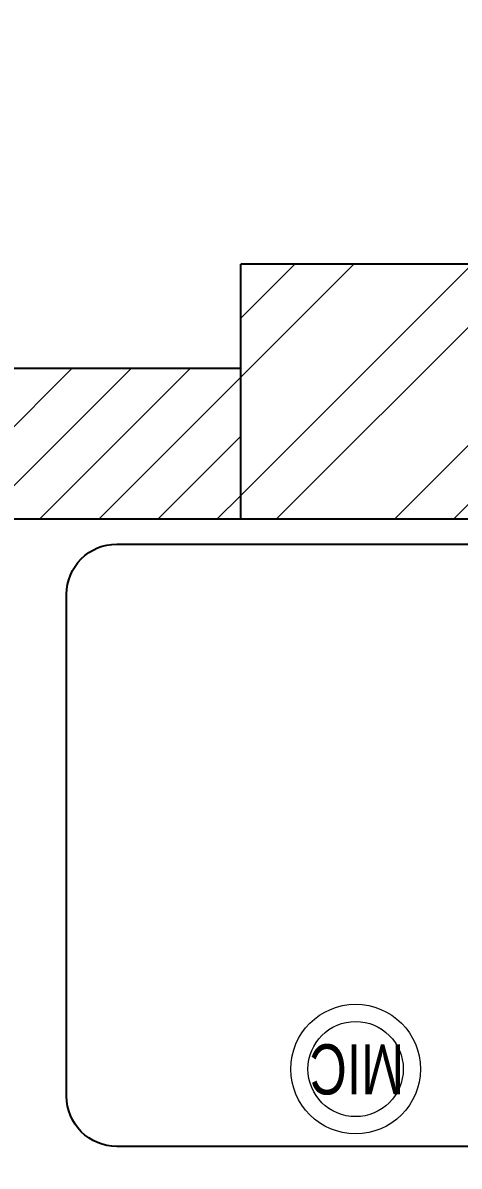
# Model space of a CAD drawing. Header units: feet. Extents: x 3051934 to 3057192, y -6064075 to -6046138.
# Drawn here: x 3053266 to 3053701, y -6049247 to -6048108 of the extents above; entities that cross this region are included whole.
import ezdxf

# ---------------------------------------------------------------- set-up
doc = ezdxf.new("R2010")
doc.units = ezdxf.units.FT
doc.header["$LTSCALE"] = 33
doc.header["$MEASUREMENT"] = 0
doc.layers.add('A-WALL', color=1, linetype='Continuous')
doc.layers.add('PDF_Geometry', color=7, linetype='Continuous')
for name, color, linetype, lineweight in [('LENS-DIM', 252, 'Continuous', 5), ('LENS-FURNITURE', 13, 'Continuous', 9), ('LK-EQPMT', 3, 'Continuous', 18), ('LN-HATCH', 251, 'Continuous', 0)]:
    doc.layers.add(name, color=color, linetype=linetype, lineweight=lineweight)
doc.styles.get("Standard").update_dxf_attribs({"font": 'GILC____.TTF'})

# ---------------------------------------------------------------- blocks, each defined once
blk = doc.blocks.new('A$C6784298c')
at = {"layer": 'LN-HATCH'}
h = blk.add_hatch(dxfattribs=at)
h.set_pattern_fill('ANSI32', color=256, scale=333, angle=180)
h.set_pattern_definition([(225, (-5762440.718248804, 5286725.528060722), (88.29995930067012, -88.29995930067015), []), (225, (-5762499.584888239, 5286725.528060722), (88.29995930067012, -88.29995930067015), [])])
h.paths.add_polyline_path([(-3583.710615369491, -2879.309456639923), (-3837.710615369491, -2879.309456639923), (-3837.710615369491, -4352.509456640109), (-2821.710615369492, -4352.509456640109), (-2821.710615369492, -4098.509456640109), (-3583.710615369491, -4098.509456640109)])
h.paths.add_polyline_path([(-3583.710615369491, 143.2905433597043), (-3837.710615369491, 143.2905433597043), (-3837.710615369491, -2498.309456639923), (-3583.710615369491, -2498.309456639923)])
h.paths.add_polyline_path([(-3583.710615369491, 11090.69054336007), (-3456.710615369491, 11090.69054336007), (-3456.710615369491, 11217.69054336007), (-3583.710615369491, 11217.69054336007), (-3583.710615369491, 11344.69054336007), (-3837.710615369491, 11344.69054336007), (-3837.710615369491, 422.6905433600768), (-3583.710615369491, 422.6905433600768)])
h.paths.add_polyline_path([(1420.089384631254, 143.2905433597043), (1166.089384631254, 143.2905433597043), (1166.089384631254, -3996.909456640482), (1420.089384631254, -3996.909456640482)])
h.paths.add_polyline_path([(1039.089384631254, -4098.509456640109), (327.8893846319988, -4098.509456640109), (327.8893846319988, -4352.509456640109), (1039.089384631254, -4352.509456640109)])
h.paths.add_polyline_path([(1420.089384631254, 5324.890543359332), (1166.089384631254, 5324.890543359332), (1166.089384631254, 422.6905433600768), (1420.089384631254, 422.6905433600768)])
h.paths.add_polyline_path([(1420.089384631254, 10785.89054335933), (1166.089384631254, 10785.89054335933), (1166.089384631254, 5731.290543359705), (1420.089384631254, 5731.290543359705)])
h.paths.add_polyline_path([(1420.089384631254, 13173.49054335989), (1166.089384631254, 13173.49054335989), (1166.089384631254, 11344.69054336007), (1420.089384631254, 11344.69054336007)])
h.paths.add_polyline_path([(1039.089384631254, 13554.49054335989), (124.6893846290186, 13554.49054335989), (124.6893846290186, 13300.49054335989), (1039.089384631254, 13300.49054335989)])
h.paths.add_polyline_path([(-2.310615370981395, 13173.49054335989), (-256.3106153709814, 13173.49054335989), (-256.3106153709814, 11344.69054336007), (-2288.310615370981, 11344.69054336007), (-2288.310615370981, 11090.69054336007), (-2.310615370981395, 11090.69054336007)])
h = blk.add_hatch(dxfattribs=at)
h.set_pattern_fill('ANSI31', color=256, scale=333, angle=180)
h.set_pattern_definition([(225, (-5762440.718248804, 5286725.528060722), (29.43331976689004, -29.43331976689005), [])])
h.paths.add_polyline_path([(-2288.310615370981, 11240.69054336007), (-3583.710615369491, 11240.69054336007), (-3583.710615369491, 11217.69054336007), (-3456.710615369491, 11217.69054336007), (-3456.710615369491, 11090.69054336007), (-2288.310615370981, 11090.69054336007)])
at = {"layer": 'A-WALL'}
for p, q in [((-256.3106153709814, 11344.69054336007), (-2288.310615370981, 11344.69054336007)), ((-2288.310615370981, 11090.69054336007), (-2288.310615370981, 11344.69054336007)), ((-2288.310615370981, 11240.69054336007), (-3583.710615369491, 11240.69054336007)), ((-2288.310615370981, 11090.69054336007), (-3456.710615369491, 11090.69054336007)), ((-2.310615370981395, 11090.69054336007), (-2288.310615370981, 11090.69054336007))]:
    blk.add_line(p, q, dxfattribs=at)
blk = doc.blocks.new('MOROTISED TABLE-TRIAL SET 950x600')
at = {"layer": 'PDF_Geometry', "lineweight": 25}
blk.add_lwpolyline([(415.5923622683621, 2.18279e-11), (550.0003704861738, 2.18279e-11, 0.4142524001247118), (599.9958994225599, 50.00260162355697), (599.9958994225599, 899.9973678589085, 0.4142518501714829), (550.0003704861738, 950.0000000000218), (50.00260613718999, 950.0000000000218, 0.4142929195148918), (4.605390131e-07, 899.9973678589085), (4.605390131e-07, 50.00260162355697, 0.414163635492108), (50.00260613718999, 2.18279e-11), (415.5923622683621, 2.18279e-11)], format="xyb", dxfattribs=at)
blk = doc.blocks.new('MIC')
at = {"layer": 'LK-EQPMT', "ltscale": 12}
for radius in [64.54701859105262, 47.40596281792385]:
    blk.add_circle((234.5401449967176, 64.54701859102352), radius, dxfattribs=at)
at = {"layer": 'LK-EQPMT', "ltscale": 12, "insert": (233.2398255821317, 64.46170233917655), "char_height": 50, "attachment_point": 5}
blk.add_mtext_dynamic_manual_height_columns('MIC', width=466.4796511627907, gutter_width=12.5, heights=[0], dxfattribs=at)

msp = doc.modelspace()

# ---------------------------------------------------------------- block references
at = {"rotation": 180}
msp.add_blockref('MIC', (3053832.075193323, -6049085.542290349), dxfattribs=at)
at = {"layer": 'LENS-DIM', "color": 2}
msp.add_blockref('A$C6784298c', (3055771.484846018, -6059692.939955149), dxfattribs=at)
at = {"layer": 'LENS-FURNITURE', "xscale": -1, "rotation": 90}
msp.add_blockref('MOROTISED TABLE-TRIAL SET 950x600', (3054259.832279532, -6048627.108280022), dxfattribs=at)

doc.saveas('drawing.dxf')
